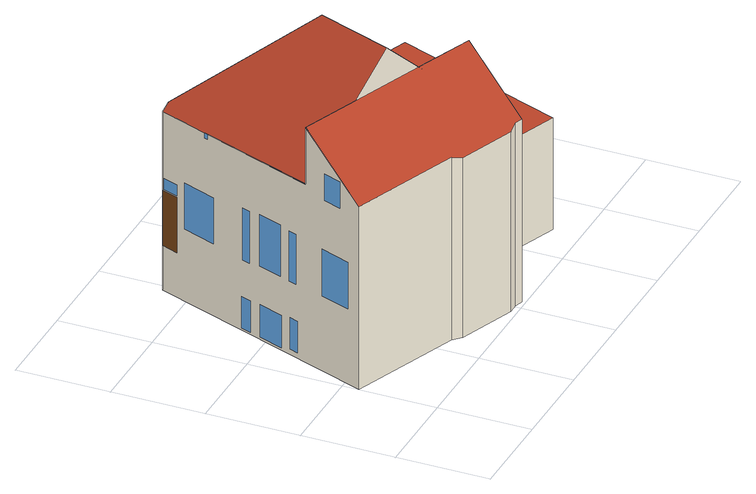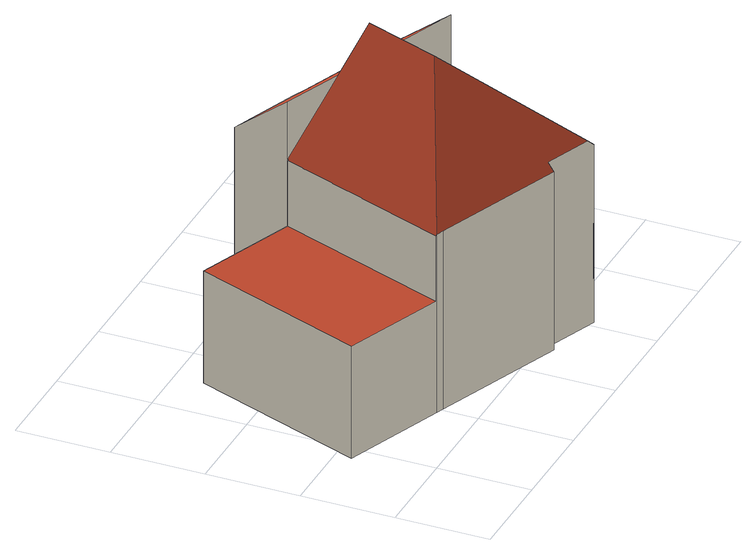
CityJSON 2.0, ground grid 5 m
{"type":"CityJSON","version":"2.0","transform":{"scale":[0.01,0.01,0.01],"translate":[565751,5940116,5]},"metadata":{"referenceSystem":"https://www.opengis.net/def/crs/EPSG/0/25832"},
"CityObjects":{
"building1":{"type":"Building","attributes":{"Gemeindeschluessel":"02400407","Geometrietyp2DReferenz":"3000","function":"31001_1010","roofType":"3200","measuredHeight":15.29,"storeysAboveGround":2},"address":[{"country":"Germany","locality":"Hamburg","thoroughfareNumber":"32","thoroughfareName":"Inselstraße"}],"geometry":[{"type":"MultiSurface","lod":"3","boundaries":[[[0,1,2,3,4,5,6,7,8,9]],[[10,11,12,13,14,9]],[[15,16,17,18,12,11]],[[19,20,21,22,15,11,10,8]],[[23,24,25,26]],[[0,9,14]],[[7,19,8]],[[6,5,27,28]],[[5,4,29,27]],[[4,3,30,29]],[[3,2,31,30]],[[2,1,32,31]],[[18,17,33,34]],[[17,16,35,33]],[[16,15,36,35]],[[22,21,25,24]],[[23,26,37,38]],[[28,27,29,30,31,32,39,34,33,35,36,38,37,40]],[[37,26,25,21,20,40]],[[36,15,22,24,23,38]],[[8,10,9]],[[39,13,12,18,34]],[[40,20,19,7,6,28]],[[41,42,1,32,39,13],[43,44,45,46],[47,48,49,50],[51,52,53,54],[55,56,57,58],[59,60,61,62],[63,64,65,66],[67,68,69,70],[71,72,73,74],[75,76,77,78],[79,80,81,82],[83,84,85,86],[87,88,89,90]],[[46,45,44,43]],[[70,69,68,67]],[[73,72,71,74]],[[49,48,47,50]],[[58,57,56,55]],[[53,52,51,54]],[[85,84,83,86]],[[82,81,80,79]],[[77,76,75,78]],[[61,60,59,62]],[[65,64,63,66]],[[89,88,87,90]]],"semantics":{"surfaces":[{"type":"RoofSurface"},{"type":"WallSurface"},{"type":"GroundSurface"},{"type":"Window"},{"type":"Door"}],"values":[0,0,0,0,0,1,1,1,1,1,1,1,1,1,1,1,1,2,1,1,1,1,1,1,3,3,3,4,3,3,3,3,3,3,3,3]}}]}
},
"vertices":[
[131,750,1406],[6,415,1110],[604,190,1110],[647,150,1092],[959,33,1092],[1016,36,1110],[1059,20,1110],[1184,354,1406],[860,476,1406],[455,628,1406],[657,552,1608],[811,964,1608],[506,1636,1122],[468,1650,1085],[131,750,1085],[1533,1292,1086],[1489,1309,1086],[778,1577,1085],[764,1539,1122],[1184,354,1084],[1185,359,1084],[1190,357,1080],[1538,1290,1080],[2084,1086,710],[1538,1290,710],[1190,357,710],[1733,152,710],[1016,36,79],[1059,20,79],[959,33,79],[647,150,79],[604,190,79],[6,415,79],[778,1577,79],[764,1539,79],[1489,1309,79],[1533,1292,79],[1733,152,79],[2084,1086,79],[468,1650,79],[1185,359,79],[132,750,1085],[132,750,1406],[261,1097,89],[282,1153,89],[282,1153,268],[261,1097,268],[468,1649,329],[468,1649,640],[434,1560,640],[434,1560,329],[417,1514,484],[417,1514,744],[348,1331,744],[348,1331,484],[264,1104,476],[280,1148,476],[280,1148,771],[264,1104,771],[465,1642,649],[465,1642,711],[434,1559,711],[434,1559,649],[370,1387,1056],[370,1387,1083],[363,1369,1083],[363,1369,1056],[188,902,91],[239,1038,91],[239,1038,274],[188,902,274],[168,848,109],[168,848,288],[150,800,288],[150,800,109],[94,649,501],[94,649,764],[32,483,764],[32,483,501],[155,812,492],[170,854,492],[170,854,774],[155,812,774],[240,1040,492],[240,1040,782],[191,909,782],[191,909,492],[88,633,1046],[88,633,1197],[51,534,1197],[51,534,1046]
]}
